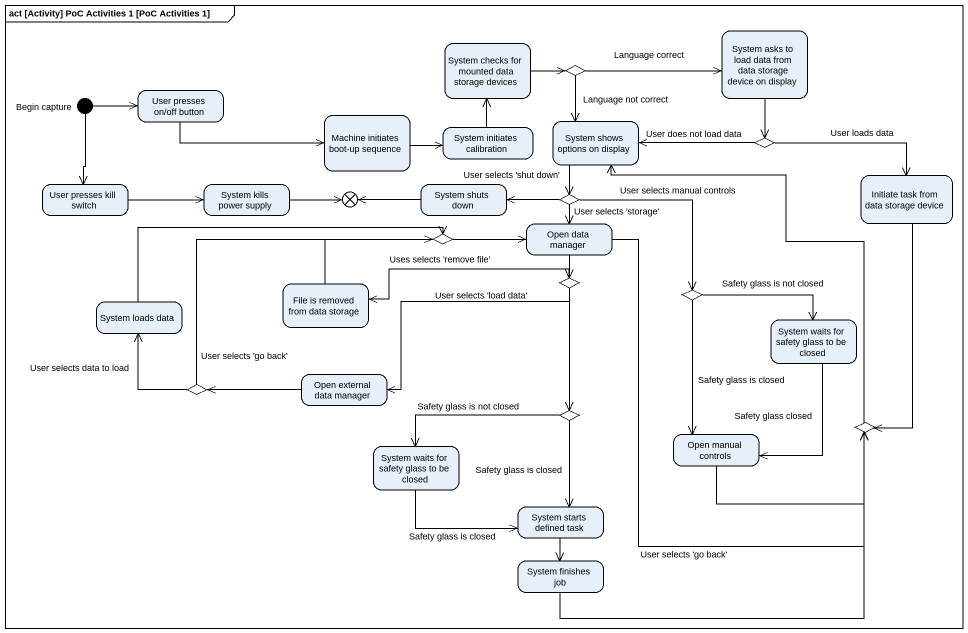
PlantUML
@startuml
mainframe act [Activity] PoC Activities 1 [PoC Activities 1]
hide empty description
state "System checks for mounted data storage devices" as System_checks_for_mounted
state "System asks to load data from data storage device on display" as System_asks_to_load_data
state "Begin capture" as Begin_capture <<start>>
state "User presses on/off button" as User_presses_on_off_button
state choice1 <<choice>>
state "Machine initiates boot-up sequence" as Machine_initiates_boot_up
state "System initiates calibration" as System_initiates_calibration
state "System shows options on display" as System_shows_options_on
state choice2 <<choice>>
state "Initiate task from data storage device" as Initiate_task_from_data
state "User presses kill switch" as User_presses_kill_switch
state "System kills power supply" as System_kills_power_supply
state flowfinal1 <<end>>
state "System shuts down" as System_shuts_down
state choice3 <<choice>>
state choice4 <<choice>>
state "Open data manager" as Open_data_manager
state "File is removed from data storage" as File_is_removed_from_data
state choice5 <<choice>>
state choice6 <<choice>>
state "System loads data" as System_loads_data
state "System waits for safety glass to be closed" as System_waits_for_safety
state "Open external data manager" as Open_external_data_manager
state choice7 <<choice>>
state choice8 <<choice>>
state "System waits for safety glass to be closed" as System_waits_for_safety_2
state "Open manual controls" as Open_manual_controls
state choice9 <<choice>>
state "System starts defined task" as System_starts_defined_task
state "System finishes job" as System_finishes_job
System_checks_for_mounted -right-> choice1
System_asks_to_load_data --> choice2
Begin_capture -right-> User_presses_on_off_button
Begin_capture --> User_presses_kill_switch
User_presses_on_off_button -right-> Machine_initiates_boot_up
choice1 -right-> System_asks_to_load_data : Language correct
choice1 --> System_shows_options_on : Language not correct
Machine_initiates_boot_up -right-> System_initiates_calibration
System_initiates_calibration -up-> System_checks_for_mounted
System_shows_options_on --> choice3
choice2 -left-> System_shows_options_on : User does not load data
choice2 -right-> Initiate_task_from_data : User loads data
Initiate_task_from_data --> choice9
User_presses_kill_switch -right-> System_kills_power_supply
System_kills_power_supply -right-> flowfinal1
System_shuts_down -left-> flowfinal1
choice3 -left-> System_shuts_down : User selects 'shut down'
choice3 --> Open_data_manager : User selects 'storage'
choice3 --> choice6 : User selects manual controls
choice4 -right-> Open_data_manager
Open_data_manager --> choice5
Open_data_manager --> choice9 : User selects 'go back'
File_is_removed_from_data -right-> choice4
choice5 -left-> File_is_removed_from_data : Uses selects 'remove file'
choice5 -left-> Open_external_data_manager : User selects 'load data'
choice5 --> choice8
choice6 -right-> System_waits_for_safety : Safety glass is not closed
choice6 --> Open_manual_controls : Safety glass is closed
System_loads_data -right-> choice4
System_waits_for_safety --> Open_manual_controls : Safety glass closed
Open_external_data_manager -left-> choice7
choice7 -up-> choice4 : User selects 'go back'
choice7 -up-> System_loads_data : User selects data to load
choice8 -left-> System_waits_for_safety_2 : Safety glass is not closed
choice8 --> System_starts_defined_task : Safety glass is closed
System_waits_for_safety_2 -right-> System_starts_defined_task : Safety glass is closed
Open_manual_controls -right-> choice9
choice9 -up-> System_shows_options_on
System_starts_defined_task --> System_finishes_job
System_finishes_job -right-> choice9
@enduml
